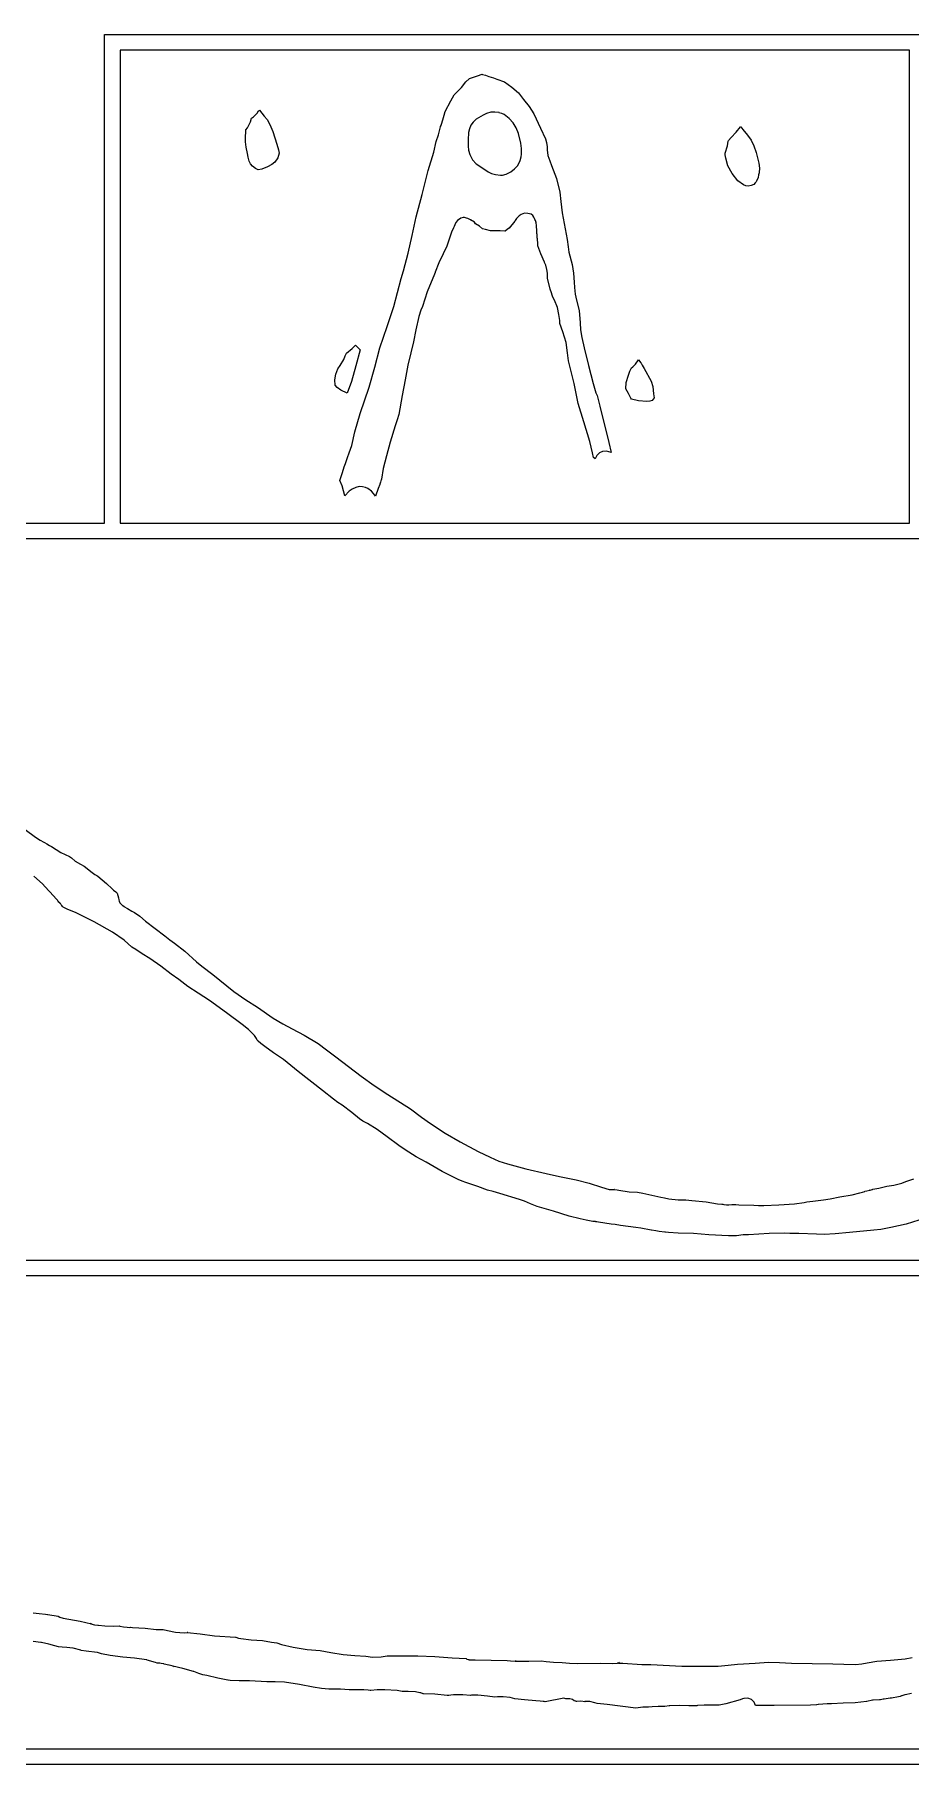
# Model space of a CAD drawing. Extents: x -2 to 804, y 122 to 569.
# Drawn here: x 223.8 to 450.3, y 121.8 to 568.9 of the extents above; entities that cross this region are included whole.
import ezdxf

# ---------------------------------------------------------------- set-up
doc = ezdxf.new("R2010")
doc.units = 0

msp = doc.modelspace()

# ---------------------------------------------------------------- linework, layer by layer
at = {"layer": '073'}
for p, q in [((241.934, 442.608), (241.934, 568.932)), ((241.934, 568.932), (450.014, 568.932)), ((450.014, 568.932), (658.096, 568.932)), ((450.01324, 564.93172), (245.934, 564.931)), ((245.934, 564.931), (245.934, 442.608)), ((450.014, 442.608), (450.01324, 564.93172)), ((-1.99988, 442.608), (241.934, 442.608)), ((241.934, 438.607), (1.99988, 438.607)), ((662.096, 438.607), (241.934, 438.607)), ((245.934, 442.608), (450.014, 442.608)), ((221.35527, 363.4348), (224.01867, 361.45919)), ((224.01867, 361.45919), (225.28629, 360.67837)), ((225.28629, 360.67837), (226.18185, 360.16265)), ((226.18185, 360.16265), (226.36375, 360.06805)), ((226.36375, 360.06805), (226.96681, 359.79365)), ((226.96681, 359.79365), (227.66807, 359.3291)), ((227.66807, 359.3291), (228.16622, 359.06089)), ((228.16622, 359.06089), (230.59295, 357.52197)), ((230.59295, 357.52197), (232.88739, 356.49256)), ((232.88739, 356.49256), (233.37314, 356.14169)), ((233.37314, 356.14169), (234.35138, 355.3164)), ((234.35138, 355.3164), (235.665834, 354.479613)), ((235.665834, 354.479613), (236.61584, 353.96351)), ((236.61584, 353.96351), (238.70718, 352.36776)), ((225.8504, 349.38516), (223.61795, 351.37419)), ((226.51805, 348.61311), (225.8504, 349.38516)), ((238.70718, 352.36776), (239.39602, 351.87476)), ((239.39602, 351.87476), (239.90453, 351.55126)), ((239.90453, 351.55126), (239.91353, 351.54726)), ((239.91353, 351.54726), (240.13522, 351.38036)), ((240.13522, 351.38036), (242.39037, 349.55514)), ((242.39037, 349.55514), (243.8461, 348.15573)), ((228.73962, 346.32023), (226.51805, 348.61311)), ((230.04962, 344.74202), (228.73962, 346.32023)), ((229.945928, 344.817221), (229.851486, 344.899295)), ((229.851486, 344.899295), (229.91111, 344.84796)), ((229.91111, 344.84796), (230.120664, 344.648159)), ((230.32402, 344.46609), (229.945928, 344.817221)), ((230.120664, 344.648159), (230.04962, 344.74202)), ((230.32702, 344.46309), (230.32402, 344.46609)), ((230.472091, 344.314071), (230.32702, 344.46309)), ((230.45459, 344.33178), (230.43399, 344.34578)), ((230.43399, 344.34578), (230.472091, 344.314071)), ((230.48299, 344.30528), (230.45459, 344.33178)), ((230.57189, 344.1828), (230.48299, 344.30528)), ((243.8461, 348.15573), (244.23779, 347.81622)), ((244.23779, 347.81622), (244.79178, 347.33616)), ((244.79178, 347.33616), (245.14835, 347.01059)), ((245.14835, 347.01059), (245.53332, 345.81221)), ((245.53332, 345.81221), (245.57162, 345.28771)), ((245.57162, 345.28771), (245.67032, 344.95904)), ((245.67032, 344.95904), (245.8827, 344.53375)), ((245.8827, 344.53375), (246.09252, 344.24694)), ((230.57489, 344.1778), (230.57189, 344.1828)), ((230.72115, 343.97624), (230.57489, 344.1778)), ((230.8586, 343.80625), (230.72115, 343.97624)), ((231.03328, 343.58093), (230.8586, 343.80625)), ((231.24772, 343.40162), (231.03328, 343.58093)), ((232.448566, 342.807862), (231.24772, 343.40162)), ((234.37311, 341.97949), (232.448566, 342.807862)), ((239.183174, 339.633024), (234.37311, 341.97949)), ((246.09252, 344.24694), (246.42843, 343.91415)), ((246.42843, 343.91415), (246.51113, 343.83505)), ((246.51113, 343.83505), (246.54883, 343.82365)), ((246.54883, 343.82365), (246.66873, 343.73325)), ((246.68263, 343.72665), (246.571, 343.81705)), ((246.571, 343.81705), (246.577, 343.81405)), ((246.577, 343.81405), (246.71239, 343.70657)), ((246.66873, 343.73325), (246.69563, 343.71635)), ((246.894724, 343.589519), (246.68263, 343.72665)), ((246.69563, 343.71635), (246.894724, 343.589519)), ((246.71239, 343.70657), (246.938731, 343.570401)), ((246.938731, 343.570401), (246.87156, 343.61667)), ((246.87156, 343.61667), (246.88056, 343.61067)), ((246.88056, 343.61067), (246.884, 343.61)), ((246.884, 343.61), (247.8493, 343.08755)), ((247.8493, 343.08755), (249.00273, 342.40387)), ((249.00273, 342.40387), (249.65956, 342.05607)), ((249.65956, 342.05607), (251.018674, 341.058471)), ((251.018674, 341.058471), (252.53843, 339.79937)), ((243.97202, 336.92034), (239.183174, 339.633024)), ((246.97184, 334.83882), (243.97202, 336.92034)), ((252.53843, 339.79937), (257.49627, 335.97842)), ((257.49627, 335.97842), (258.7484, 334.96813)), ((249.00169, 333.08545), (246.97184, 334.83882)), ((250.02489, 332.4431), (249.00169, 333.08545)), ((251.66147, 331.34188), (250.02489, 332.4431)), ((253.65772, 330.16107), (251.66147, 331.34188)), ((258.7484, 334.96813), (260.0124, 334.06122)), ((260.0124, 334.06122), (262.65772, 331.98745)), ((262.65772, 331.98745), (265.67767, 329.24187)), ((256.487771, 328.111562), (253.65772, 330.16107)), ((259.10339, 326.08382), (256.487771, 328.111562)), ((265.67767, 329.24187), (267.05073, 328.12618)), ((267.05073, 328.12618), (269.87071, 325.96869)), ((261.08673, 324.65753), (259.10339, 326.08382)), ((263.44679, 322.87006), (261.08673, 324.65753)), ((266.117985, 321.139459), (263.44679, 322.87006)), ((269.87071, 325.96869), (275.36702, 321.59119)), ((269.04076, 319.28216), (266.117985, 321.139459)), ((273.40434, 316.07459), (269.04076, 319.28216)), ((275.36702, 321.59119), (278.442904, 319.478084)), ((278.442904, 319.478084), (281.41264, 317.52373)), ((281.41264, 317.52373), (285.53021, 314.68565)), ((277.52811, 313.05205), (273.40434, 316.07459)), ((279.110494, 311.76023), (277.52811, 313.05205)), ((285.53021, 314.68565), (287.985735, 313.246863)), ((287.985735, 313.246863), (290.42965, 311.96748)), ((280.6845, 310.19175), (279.110494, 311.76023)), ((281.206716, 309.456535), (280.6845, 310.19175)), ((281.36975, 309.03938), (281.206716, 309.456535)), ((281.62658, 308.75723), (281.36975, 309.03938)), ((282.33971, 308.19343), (281.62658, 308.75723)), ((290.42965, 311.96748), (293.5225, 310.27974)), ((293.5225, 310.27974), (297.11193, 308.16307)), ((283.33343, 307.34438), (282.33971, 308.19343)), ((285.568515, 305.782233), (283.33343, 307.34438)), ((288.16156, 303.9999), (285.568515, 305.782233)), ((297.11193, 308.16307), (299.327575, 306.51524)), ((299.327575, 306.51524), (301.70909, 304.66923)), ((301.70909, 304.66923), (308.24949, 299.743229)), ((291.97788, 300.88276), (288.16156, 303.9999)), ((298.2235, 295.9983), (291.97788, 300.88276)), ((308.24949, 299.743229), (311.623543, 297.29892)), ((301.1034, 293.73127), (298.2235, 295.9983)), ((311.623543, 297.29892), (315.12889, 294.96128)), ((302.22894, 292.91683), (301.1034, 293.73127)), ((303.36942, 292.22283), (302.22894, 292.91683)), ((305.824298, 290.307595), (303.36942, 292.22283)), ((315.12889, 294.96128), (320.97143, 291.3026)), ((320.97143, 291.3026), (323.85912, 289.12392)), ((307.83582, 288.67265), (305.824298, 290.307595)), ((308.717946, 288.101875), (307.83582, 288.67265)), ((309.92354, 287.44533), (308.717946, 288.101875)), ((312.36318, 285.9126), (309.92354, 287.44533)), ((323.85912, 289.12392), (326.16853, 287.45683)), ((326.16853, 287.45683), (330.01249, 285.001463)), ((315.00695, 284.01195), (312.36318, 285.9126)), ((317.97525, 281.77024), (315.00695, 284.01195)), ((319.63974, 280.715), (317.97525, 281.77024)), ((330.01249, 285.001463), (333.8833, 282.77702)), ((333.8833, 282.77702), (338.49749, 280.26089)), ((322.5047, 278.86964), (319.63974, 280.715)), ((325.05388, 277.44854), (322.5047, 278.86964)), ((329.175221, 275.10495), (325.05388, 277.44854)), ((338.49749, 280.26089), (341.63891, 278.78708)), ((341.63891, 278.78708), (343.88477, 277.73494)), ((343.88477, 277.73494), (346.06552, 277.03732)), ((333.32678, 273.03175), (329.175221, 275.10495)), ((334.35151, 272.57802), (333.32678, 273.03175)), ((346.06552, 277.03732), (350.84092, 275.80277)), ((350.84092, 275.80277), (356.11089, 274.59768)), ((356.11089, 274.59768), (359.54531, 273.7848)), ((359.54531, 273.7848), (363.80552, 272.92025)), ((363.80552, 272.92025), (367.19961, 272.02315)), ((449.05166, 272.49688), (451.11718, 273.1945)), ((335.29359, 272.27055), (334.35151, 272.57802)), ((336.08681, 271.94551), (335.29359, 272.27055)), ((338.43395, 271.18742), (336.08681, 271.94551)), ((340.95111, 270.27533), (338.43395, 271.18742)), ((342.40063, 269.87329), (340.95111, 270.27533)), ((344.12248, 269.39786), (342.40063, 269.87329)), ((349.18266, 267.84344), (344.12248, 269.39786)), ((367.19961, 272.02315), (370.38133, 271.01287)), ((370.38133, 271.01287), (372.40446, 270.45063)), ((372.40446, 270.45063), (373.63385, 270.38653)), ((373.63385, 270.38653), (373.77562, 270.412222)), ((373.72251, 270.410118), (373.65655, 270.38653)), ((373.65655, 270.38653), (374.45549, 270.31313)), ((373.77562, 270.412222), (373.72251, 270.410118)), ((374.45549, 270.31313), (374.428679, 270.304245)), ((374.428679, 270.304245), (374.84358, 270.20875)), ((374.84358, 270.20875), (377.55812, 269.78602)), ((377.55812, 269.78602), (379.74405, 269.70072)), ((379.74405, 269.70072), (381.08194, 269.47852)), ((381.08194, 269.47852), (385.76228, 268.47962)), ((385.76228, 268.47962), (386.67592, 268.24707)), ((429.52646, 267.96559), (431.98263, 268.52939)), ((431.98263, 268.52939), (435.17676, 269.04202)), ((435.17676, 269.04202), (437.15595, 269.5779)), ((437.15595, 269.5779), (437.92284, 269.7598)), ((437.92284, 269.7598), (438.445412, 269.933946)), ((438.445412, 269.933946), (438.49283, 269.96962)), ((438.49283, 269.96962), (439.01684, 270.0709)), ((439.01684, 270.0709), (439.74754, 270.24814)), ((439.65714, 270.25514), (439.68504, 270.25914)), ((439.74754, 270.24814), (439.65714, 270.25514)), ((439.68504, 270.25914), (439.83283, 270.28604)), ((439.82583, 270.26854), (440.10489, 270.33674)), ((439.83283, 270.28604), (439.82583, 270.26854)), ((440.10489, 270.33674), (440.41858, 270.43906)), ((440.41858, 270.43906), (440.45168, 270.45416)), ((440.45168, 270.45416), (440.56537, 270.48096)), ((440.56537, 270.48096), (441.10073, 270.60966)), ((441.10073, 270.60966), (442.14615, 270.79259)), ((442.14615, 270.79259), (444.19563, 271.24476)), ((444.19563, 271.24476), (445.972886, 271.565826)), ((445.972886, 271.565826), (448.01142, 272.08553)), ((448.01142, 272.08553), (449.05166, 272.49688)), ((350.49679, 267.42021), (349.18266, 267.84344)), ((352.0414, 266.67864), (350.49679, 267.42021)), ((353.72243, 266.02237), (352.0414, 266.67864)), ((358.00433, 264.79504), (353.72243, 266.02237)), ((362.04182, 263.54859), (358.00433, 264.79504)), ((386.67592, 268.24707), (387.84587, 267.9794)), ((387.84587, 267.9794), (390.259364, 267.776751)), ((390.259364, 267.776751), (392.21202, 267.73548)), ((392.21202, 267.73548), (393.72925, 267.55358)), ((393.72925, 267.55358), (397.46389, 267.23629)), ((397.46389, 267.23629), (400.43166, 266.72779)), ((400.43166, 266.72779), (401.48277, 266.62494)), ((401.48277, 266.62494), (401.80678, 266.59444)), ((401.80678, 266.59444), (402.02332, 266.55364)), ((402.02332, 266.55364), (402.75349, 266.45286)), ((402.75349, 266.45286), (402.756, 266.453)), ((402.756, 266.453), (403.27845, 266.4215)), ((403.27845, 266.4215), (404.09442, 266.53828)), ((404.09442, 266.53828), (405.16257, 266.50518)), ((405.16257, 266.50518), (405.89999, 266.41478)), ((405.89999, 266.41478), (409.82068, 266.34658)), ((409.82068, 266.34658), (410.96945, 266.30418)), ((410.96945, 266.30418), (412.37608, 266.27008)), ((412.37608, 266.27008), (416.28334, 266.47524)), ((416.28334, 266.47524), (420.29444, 266.68815)), ((420.29444, 266.68815), (422.777, 267.0814)), ((422.777, 267.0814), (423.5046, 267.25039)), ((423.5046, 267.25039), (425.03267, 267.37649)), ((425.03267, 267.37649), (427.76894, 267.71135)), ((427.76894, 267.71135), (429.52646, 267.96559)), ((364.8406, 262.81221), (362.04182, 263.54859)), ((366.41106, 262.50217), (364.8406, 262.81221)), ((368.19337, 262.1771), (366.41106, 262.50217)), ((368.51481, 262.1358), (368.19337, 262.1771)), ((368.84864, 262.1178), (368.51481, 262.1358)), ((368.94634, 262.1017), (368.84864, 262.1178)), ((369.151, 262.066), (368.94634, 262.1017)), ((369.164, 262.066), (369.151, 262.066)), ((369.16416, 262.06288), (369.164, 262.066)), ((369.61684, 261.98378), (369.16416, 262.06288)), ((372.90606, 261.45411), (369.61684, 261.98378)), ((373.90083, 261.36371), (372.90606, 261.45411)), ((375.34829, 261.12858), (373.90083, 261.36371)), ((379.25451, 260.61751), (375.34829, 261.12858)), ((380.5924, 260.45162), (379.25451, 260.61751)), ((383.23101, 259.9333), (380.5924, 260.45162)), ((383.33952, 259.9182), (383.23101, 259.9333)), ((384.45108, 259.77815), (383.33952, 259.9182)), ((385.31563, 259.60091), (384.45108, 259.77815)), ((386.7755, 259.40454), (385.31563, 259.60091)), ((386.969873, 259.374765), (386.7755, 259.40454)), ((387.69119, 259.32604), (386.95996, 259.37664)), ((386.95996, 259.37664), (386.969873, 259.374765)), ((390.259, 259.109), (387.69119, 259.32604)), ((440.82454, 259.93183), (434.54123, 259.26572)), ((442.62082, 260.11733), (440.82454, 259.93183)), ((445.23824, 260.57829), (442.62082, 260.11733)), ((449.20905, 261.45215), (445.23824, 260.57829)), ((452.47966, 262.51152), (449.20905, 261.45215)), ((390.26175, 259.10943), (390.259, 259.109)), ((394.15816, 259.06913), (390.26175, 259.10943)), ((398.13982, 258.69551), (394.15816, 259.06913)), ((403.22169, 258.43662), (398.13982, 258.69551)), ((405.31044, 258.47022), (403.22169, 258.43662)), ((407.06227, 258.68313), (405.31044, 258.47022)), ((408.43892, 258.73893), (407.06227, 258.68313)), ((413.76471, 259.07069), (408.43892, 258.73893)), ((417.60633, 259.12339), (413.76471, 259.07069)), ((419.06878, 259.08519), (417.60633, 259.12339)), ((421.38542, 259.08019), (419.06878, 259.08519)), ((425.9495, 258.91586), (421.38542, 259.08019)), ((427.95557, 258.79185), (425.9495, 258.91586)), ((430.78124, 258.96497), (427.95557, 258.79185)), ((434.54123, 259.26572), (430.78124, 258.96497)), ((1.99988, 252.148), (800, 252.148)), ((800, 248.148), (1.99988, 248.149)), ((223.44767, 161.03401), (225.01607, 160.80043)), ((225.01607, 160.80043), (226.61709, 160.621331)), ((226.61709, 160.621331), (227.136462, 160.5697)), ((227.136462, 160.5697), (227.22676, 160.5653)), ((227.22676, 160.5653), (229.89535, 160.12813)), ((229.89535, 160.12813), (230.32529, 159.87027)), ((230.32529, 159.87027), (231.23117, 159.61187)), ((231.23117, 159.61187), (235.58957, 158.81244)), ((235.58957, 158.81244), (238.52737, 158.16805)), ((238.52737, 158.16805), (238.315309, 158.201472)), ((238.315309, 158.201472), (238.366752, 158.14557)), ((238.366752, 158.14557), (239.29011, 157.89365)), ((239.29011, 157.89365), (240.161014, 157.80096)), ((240.161014, 157.80096), (240.37791, 157.82545)), ((240.37791, 157.82545), (242.013846, 157.617276)), ((242.013846, 157.617276), (244.18439, 157.55155)), ((244.18439, 157.55155), (245.74966, 157.63885)), ((245.74966, 157.63885), (245.901202, 157.563284)), ((245.901202, 157.563284), (246.78164, 157.3939)), ((246.78164, 157.3939), (247.76248, 157.27917)), ((247.76248, 157.27917), (248.47611, 157.24347)), ((248.47611, 157.24347), (248.71384, 157.28067)), ((248.71384, 157.28067), (249.17014, 157.18867)), ((249.17014, 157.18867), (252.41438, 157.03725)), ((252.41438, 157.03725), (255.25089, 156.73031)), ((255.25089, 156.73031), (256.27462, 156.70291)), ((256.27462, 156.70291), (256.71025, 156.72191)), ((256.71025, 156.72191), (257.04976, 156.69971)), ((257.04976, 156.69971), (258.182115, 156.40115)), ((225.449, 153.37182), (223.45118, 153.57438)), ((225.5369, 153.36282), (225.449, 153.37182)), ((225.5793, 153.35142), (225.5369, 153.36282)), ((227.483709, 152.917335), (225.5793, 153.35142)), ((229.05196, 152.43519), (227.483709, 152.917335)), ((230.00644, 152.18302), (229.05196, 152.43519)), ((230.96502, 152.10752), (230.00644, 152.18302)), ((232.166655, 152.066389), (230.96502, 152.10752)), ((233.67753, 151.89358), (232.166655, 152.066389)), ((258.182115, 156.40115), (260.24492, 156.02015)), ((260.24492, 156.02015), (262.53055, 155.84135)), ((262.53055, 155.84135), (263.396009, 155.889839)), ((263.46089, 155.924675), (263.28244, 155.94366)), ((263.28244, 155.94366), (266.604417, 155.591461)), ((263.396009, 155.889839), (263.46089, 155.924675)), ((266.604417, 155.591461), (270.35697, 155.06929)), ((270.35697, 155.06929), (275.7716, 154.72515)), ((275.7716, 154.72515), (275.8667, 154.71715)), ((275.8667, 154.71715), (275.89, 154.70265)), ((275.89, 154.70265), (276.560236, 154.475354)), ((276.560236, 154.475354), (277.15296, 154.37708)), ((277.15296, 154.37708), (279.83549, 154.04997)), ((279.83549, 154.04997), (282.78622, 153.88977)), ((282.78622, 153.88977), (285.06256, 153.44588)), ((285.06256, 153.44588), (286.46506, 153.28414)), ((286.46506, 153.28414), (287.69548, 152.84591)), ((287.69548, 152.84591), (290.67617, 152.12349)), ((290.67617, 152.12349), (294.326912, 151.544555)), ((233.72043, 151.88958), (233.67753, 151.89358)), ((233.76793, 151.87658), (233.72043, 151.88958)), ((235.81483, 151.32831), (233.76793, 151.87658)), ((235.89283, 151.30771), (235.81483, 151.32831)), ((237.16407, 151.12891), (235.89283, 151.30771)), ((239.98045, 150.73203), (237.16407, 151.12891)), ((240.05845, 150.72123), (239.98045, 150.73203)), ((240.08995, 150.71123), (240.05845, 150.72123)), ((241.08989, 150.396), (240.08995, 150.71123)), ((243.33162, 149.98209), (241.08989, 150.396)), ((246.66217, 149.57331), (243.33162, 149.98209)), ((249.654248, 149.282524), (246.66217, 149.57331)), ((252.79409, 148.82142), (249.654248, 149.282524)), ((252.84009, 148.81542), (252.79409, 148.82142)), ((252.88509, 148.80192), (252.84009, 148.81542)), ((255.087, 148.15543), (252.88509, 148.80192)), ((255.55262, 148.01902), (255.087, 148.15543)), ((255.88025, 147.94922), (255.55262, 148.01902)), ((256.22752, 147.95222), (255.88025, 147.94922)), ((256.55618, 147.91662), (256.22752, 147.95222)), ((257.2595, 147.79518), (256.55618, 147.91662)), ((257.3401, 147.77508), (257.2595, 147.79518)), ((258.53692, 147.47483), (257.3401, 147.77508)), ((294.326912, 151.544555), (297.64422, 151.2238)), ((297.64422, 151.2238), (300.440157, 150.73728)), ((300.440157, 150.73728), (303.5803, 150.20267)), ((303.5803, 150.20267), (306.605687, 149.934971)), ((306.605687, 149.934971), (309.49519, 149.77945)), ((309.49519, 149.77945), (311.20413, 149.54018)), ((311.20413, 149.54018), (313.466934, 149.662999)), ((313.466934, 149.662999), (314.96719, 149.87866)), ((314.96719, 149.87866), (318.04246, 149.84406)), ((318.04246, 149.84406), (322.87732, 149.91226)), ((322.87732, 149.91226), (327.281351, 149.69124)), ((327.281351, 149.69124), (331.82663, 149.37068)), ((331.82663, 149.37068), (335.36543, 149.18878)), ((335.36543, 149.18878), (335.42023, 149.17978)), ((335.42023, 149.17978), (335.56906, 149.04593)), ((335.56906, 149.04593), (335.92924, 148.93536)), ((335.92924, 148.93536), (336.08013, 148.90646)), ((336.08013, 148.90646), (336.21398, 148.88956)), ((336.21398, 148.88956), (336.41914, 148.87556)), ((336.41914, 148.87556), (337.74049, 148.82336)), ((337.74049, 148.82336), (346.01752, 148.68694)), ((346.01752, 148.68694), (346.827437, 148.571987)), ((346.827437, 148.571987), (348.32125, 148.51951)), ((348.11662, 148.51551), (351.611507, 148.549865)), ((348.32125, 148.51951), (348.11662, 148.51551)), ((351.611507, 148.549865), (354.79321, 148.55221)), ((354.79321, 148.55221), (356.08924, 148.44575)), ((356.08924, 148.44575), (357.98837, 148.24887)), ((357.98837, 148.24887), (360.26211, 148.14706)), ((360.26211, 148.14706), (362.136959, 147.96525)), ((362.136959, 147.96525), (364.30682, 147.8675)), ((364.30682, 147.8675), (370.0915, 147.96981)), ((370.0915, 147.96981), (373.21274, 147.90421)), ((373.21274, 147.90421), (374.45609, 147.99571)), ((374.55529, 148.02111), (374.41575, 148.02411)), ((374.41575, 148.02411), (374.52066, 148.02411)), ((374.45609, 147.99571), (374.55529, 148.02111)), ((374.52066, 148.02411), (374.55836, 148.02411)), ((374.55836, 148.02411), (375.0286, 148.14505)), ((375.0286, 148.14505), (374.79865, 148.02101)), ((374.79865, 148.02101), (375.93914, 148.00591)), ((375.93914, 148.00591), (380.79828, 147.63383)), ((380.79828, 147.63383), (383.11288, 147.63083)), ((383.11288, 147.63083), (391.18163, 147.18745)), ((403.173149, 147.458092), (405.53372, 147.7414)), ((405.53372, 147.7414), (410.14895, 147.97654)), ((410.14895, 147.97654), (413.59938, 148.24318)), ((413.59938, 148.24318), (416.407096, 148.156861)), ((416.407096, 148.156861), (419.49979, 147.97188)), ((419.49979, 147.97188), (430.23149, 147.7998)), ((430.23149, 147.7998), (433.028792, 147.694429)), ((433.028792, 147.694429), (436.06938, 147.66441)), ((436.06938, 147.66441), (437.685614, 147.808172)), ((437.685614, 147.808172), (439.122966, 148.056646)), ((439.122966, 148.056646), (441.55019, 148.49176)), ((441.55019, 148.49176), (445.146661, 148.757145)), ((445.146661, 148.757145), (448.94663, 149.11496)), ((448.94663, 149.11496), (450.734169, 149.475181)), ((258.61392, 147.45523), (258.53692, 147.47483)), ((259.31673, 147.26817), (258.61392, 147.45523)), ((259.659503, 147.18387), (259.31673, 147.26817)), ((259.59473, 147.19307), (259.55703, 147.20307)), ((259.55703, 147.20307), (259.716187, 147.169311)), ((262.154794, 146.637053), (259.59473, 147.19307)), ((259.716187, 147.169311), (259.659503, 147.18387)), ((264.86416, 145.87687), (262.154794, 146.637053)), ((264.89726, 145.86887), (264.86416, 145.87687)), ((265.01611, 145.81977), (264.89726, 145.86887)), ((266.26256, 145.30558), (265.01611, 145.81977)), ((266.32506, 145.27908), (266.26256, 145.30558)), ((267.285655, 144.989054), (266.32506, 145.27908)), ((268.36835, 144.77783), (267.285655, 144.989054)), ((271.178745, 144.12863), (268.36835, 144.77783)), ((273.80884, 143.61872), (271.178745, 144.12863)), ((273.87494, 143.60732), (273.80884, 143.61872)), ((273.88844, 143.60232), (273.87494, 143.60732)), ((274.40676, 143.49173), (273.88844, 143.60232)), ((276.725979, 143.384993), (274.40676, 143.49173)), ((279.3439, 143.40703), (276.725979, 143.384993)), ((283.85063, 143.1683), (279.3439, 143.40703)), ((285.998533, 143.181781), (283.85063, 143.1683)), ((288.43019, 143.0897), (285.998533, 143.181781)), ((292.29543, 142.492721), (288.43019, 143.0897)), ((391.18163, 147.18745), (396.15188, 147.25405)), ((396.15188, 147.25405), (400.52472, 147.22205)), ((400.52472, 147.22205), (403.173149, 147.458092)), ((295.82716, 141.80761), (292.29543, 142.492721)), ((297.962585, 141.46783), (295.82716, 141.80761)), ((299.8698, 141.29395), (297.962585, 141.46783)), ((301.21979, 141.313461), (299.8698, 141.29395)), ((302.91301, 141.24745), (301.21979, 141.313461)), ((305.13202, 141.08931), (302.91301, 141.24745)), ((308.92558, 141.08931), (305.13202, 141.08931)), ((310.05006, 140.99731), (308.92558, 141.08931)), ((310.628133, 140.965585), (310.05006, 140.99731)), ((310.786904, 140.957598), (310.628133, 140.965585)), ((312.414909, 141.088408), (310.75337, 140.94871)), ((310.75337, 140.94871), (310.786904, 140.957598)), ((314.36969, 141.12183), (312.414909, 141.088408)), ((317.56226, 140.8996), (314.36969, 141.12183)), ((318.84694, 140.65415), (317.56226, 140.8996)), ((318.840389, 140.652413), (318.84694, 140.65415)), ((319.18336, 140.64715), (318.840389, 140.652413)), ((320.38538, 140.707648), (319.18336, 140.64715)), ((322.30668, 140.57325), (320.38538, 140.707648)), ((323.41669, 140.35362), (322.30668, 140.57325)), ((323.685214, 140.323425), (323.41669, 140.35362)), ((324.28124, 140.0916), (323.685214, 140.323425)), ((324.37834, 140.0763), (324.28124, 140.0916)), ((327.34614, 139.96414), (324.37834, 140.0763)), ((330.5356, 139.66029), (327.34614, 139.96414)), ((330.88597, 139.66329), (330.5356, 139.66029)), ((331.45183, 139.75109), (330.88597, 139.66329)), ((332.15927, 139.79499), (331.45183, 139.75109)), ((334.51891, 139.768284), (332.15927, 139.79499)), ((336.53214, 139.6627), (334.51891, 139.768284)), ((336.75487, 139.7149), (336.53214, 139.6627)), ((337.42717, 139.7418), (336.75487, 139.7149)), ((338.45037, 139.7294), (337.42717, 139.7418)), ((340.89267, 139.489043), (338.45037, 139.7294)), ((342.8439, 139.16923), (340.89267, 139.489043)), ((343.485799, 139.248234), (342.8439, 139.16923)), ((345.00705, 139.32012), (343.485799, 139.248234)), ((346.759036, 139.099461), (345.00705, 139.32012)), ((347.9857, 138.79352), (346.759036, 139.099461)), ((350.493731, 138.48074), (347.9857, 138.79352)), ((360.69293, 138.90577), (355.87049, 138.01177)), ((361.15595, 138.76829), (360.69293, 138.90577)), ((362.18225, 138.80189), (361.15595, 138.76829)), ((362.898174, 138.561116), (362.18225, 138.80189)), ((406.87926, 138.77426), (406.24106, 138.54068)), ((407.19811, 138.86626), (406.87926, 138.77426)), ((407.24671, 138.88236), (407.19811, 138.86626)), ((407.27411, 138.87836), (407.24671, 138.88236)), ((408.234231, 138.937998), (407.27411, 138.87836)), ((409.14066, 138.61584), (408.234231, 138.937998)), ((409.17576, 138.59734), (409.14066, 138.61584)), ((443.24024, 138.66277), (442.54208, 138.51447)), ((443.48879, 138.71547), (443.24024, 138.66277)), ((445.00085, 138.91288), (443.48879, 138.71547)), ((445.37703, 138.92288), (445.00085, 138.91288)), ((447.17125, 139.27633), (445.37703, 138.92288)), ((447.64565, 139.37453), (447.17125, 139.27633)), ((447.99754, 139.54249), (447.64565, 139.37453)), ((448.09424, 139.57089), (447.99754, 139.54249)), ((448.81459, 139.78173), (448.09424, 139.57089)), ((448.90659, 139.80863), (448.81459, 139.78173)), ((450.52716, 140.18587), (448.90659, 139.80863)), ((353.37917, 138.25247), (350.493731, 138.48074)), ((354.50468, 138.16157), (353.37917, 138.25247)), ((355.29843, 138.09387), (354.50468, 138.16157)), ((355.61159, 138.07327), (355.29843, 138.09387)), ((355.87049, 138.01177), (355.61159, 138.07327)), ((363.35996, 138.2443), (362.898174, 138.561116)), ((363.740376, 138.14262), (363.35996, 138.2443)), ((363.872705, 138.081825), (363.740376, 138.14262)), ((364.041809, 138.116299), (363.8271, 138.05825)), ((363.8271, 138.05825), (363.872705, 138.081825)), ((365.02445, 138.16162), (364.041809, 138.116299)), ((366.16597, 138.02414), (365.02445, 138.16162)), ((366.232402, 138.114001), (366.0569, 138.059713)), ((366.0569, 138.059713), (366.16597, 138.02414)), ((367.41914, 138.06854), (366.232402, 138.114001)), ((368.704336, 137.777189), (367.41914, 138.06854)), ((369.31979, 137.57814), (368.704336, 137.777189)), ((371.89998, 137.29339), (369.31979, 137.57814)), ((379.28664, 136.34307), (371.89998, 137.29339)), ((381.12528, 136.59008), (379.28664, 136.34307)), ((382.51124, 136.59308), (381.12528, 136.59008)), ((383.51581, 136.69798), (382.51124, 136.59308)), ((385.02375, 136.83337), (383.51581, 136.69798)), ((386.29912, 136.79877), (385.02375, 136.83337)), ((386.80556, 136.81997), (386.29912, 136.79877)), ((387.89384, 136.99671), (386.80556, 136.81997)), ((388.0401, 136.99671), (387.89384, 136.99671)), ((390.613752, 137.064471), (388.0401, 136.99671)), ((392.99947, 137.00171), (390.613752, 137.064471)), ((395.06086, 137.00471), (392.99947, 137.00171)), ((395.25827, 137.01171), (395.06086, 137.00471)), ((396.951127, 137.119296), (395.25827, 137.01171)), ((398.88904, 137.13728), (396.951127, 137.119296)), ((398.99913, 137.14128), (398.88904, 137.13728)), ((400.792783, 137.175328), (398.99913, 137.14128)), ((402.528385, 137.442869), (400.792783, 137.175328)), ((406.24106, 138.54068), (402.528385, 137.442869)), ((409.879065, 137.92124), (409.17576, 138.59734)), ((410.25528, 137.02122), (409.879065, 137.92124)), ((410.26028, 137.01422), (410.25528, 137.02122)), ((415.05791, 137.00722), (410.26028, 137.01422)), ((424.432, 137.17621), (415.05791, 137.00722)), ((425.97404, 137.23511), (424.432, 137.17621)), ((426.08308, 137.25361), (425.97404, 137.23511)), ((426.46135, 137.31821), (426.08308, 137.25361)), ((426.52855, 137.32961), (426.46135, 137.31821)), ((428.73046, 137.481), (426.52855, 137.32961)), ((429.85134, 137.5213), (428.73046, 137.481)), ((432.90749, 137.63034), (429.85134, 137.5213)), ((435.980887, 137.763009), (432.90749, 137.63034)), ((438.91072, 138.06907), (435.980887, 137.763009)), ((439.00222, 138.08807), (438.91072, 138.06907)), ((440.44605, 138.39967), (439.00222, 138.08807)), ((440.54475, 138.42087), (440.44605, 138.39967)), ((440.66723, 138.42587), (440.54475, 138.42087)), ((442.28833, 138.48787), (440.66723, 138.42587)), ((442.44438, 138.49387), (442.28833, 138.48787)), ((442.54208, 138.51447), (442.44438, 138.49387)), ((1.99988, 125.824), (800, 125.824)), ((804, 121.824), (-1.99988, 121.824))]:
    msp.add_line(p, q, dxfattribs=at)
at = {"layer": 'Layer 1'}
for p, q in [((332.30758, 553.40036), (334.15913, 555.2695)), ((334.15913, 555.2695), (335.34615, 556.73918)), ((335.34615, 556.73918), (336.14559, 557.52827)), ((336.14559, 557.52827), (336.22979, 557.61307)), ((336.22979, 557.61307), (338.83585, 558.43472)), ((338.83585, 558.43472), (339.45648, 558.71894)), ((339.45648, 558.71894), (339.457, 558.72)), ((339.457, 558.72), (339.458, 558.72)), ((339.458, 558.72), (339.63112, 558.6559)), ((339.63112, 558.6559), (340.37939, 558.45695)), ((340.37939, 558.45695), (341.30905, 558.13501)), ((341.30905, 558.13501), (342.46557, 557.77585)), ((342.46557, 557.77585), (343.36007, 557.45443)), ((343.36007, 557.45443), (345.35273, 556.75628)), ((345.35273, 556.75628), (347.20068, 555.37445)), ((347.20068, 555.37445), (348.95045, 553.87945)), ((329.978, 549.089), (331.43424, 551.79064)), ((331.43424, 551.79064), (332.30758, 553.40036)), ((348.95045, 553.87945), (350.25992, 552.18602)), ((350.25992, 552.18602), (351.683654, 550.33494)), ((351.683654, 550.33494), (352.86027, 548.49322)), ((278.887079, 544.833874), (279.68346, 546.41631)), ((279.68346, 546.41631), (279.9346, 547.30876)), ((279.9346, 547.30876), (280.43742, 547.67152)), ((280.43742, 547.67152), (281.344175, 548.630664)), ((281.344175, 548.630664), (281.75155, 549.21045)), ((281.75155, 549.21045), (282.01303, 549.37581)), ((282.01303, 549.37581), (282.013, 549.375)), ((282.013, 549.375), (283.18347, 547.82523)), ((283.18347, 547.82523), (283.98394, 546.95758)), ((283.98394, 546.95758), (284.661421, 545.679276)), ((284.661421, 545.679276), (285.40245, 543.91591)), ((328.73716, 545.15857), (329.02553, 545.80298)), ((329.02553, 545.80298), (329.37176, 546.92177)), ((329.37176, 546.92177), (329.69577, 548.13824)), ((329.69577, 548.13824), (329.97792, 549.08857)), ((329.97792, 549.08857), (329.978, 549.089)), ((336.65403, 545.48718), (336.246532, 544.547849)), ((337.258414, 546.340345), (336.65403, 545.48718)), ((338.003947, 547.040067), (337.258414, 546.340345)), ((339.79233, 548.12113), (338.003947, 547.040067)), ((340.702781, 548.573746), (339.79233, 548.12113)), ((341.79996, 548.85906), (340.702781, 548.573746)), ((342.3741, 548.89166), (341.79996, 548.85906)), ((342.83636, 548.86639), (342.37386, 548.89169)), ((342.37386, 548.89169), (342.3741, 548.89166)), ((343.93964, 548.75477), (342.83636, 548.86639)), ((343.85384, 548.67417), (343.93964, 548.75477)), ((344.597789, 548.569302), (343.85384, 548.67417)), ((345.27288, 548.23957), (344.597789, 548.569302)), ((346.565068, 547.202556), (345.27288, 548.23957)), ((347.5978, 546.13789), (346.565068, 547.202556)), ((348.368876, 544.830822), (347.5978, 546.13789)), ((352.86027, 548.49322), (354.62813, 544.74874)), ((278.33219, 541.21447), (278.39109, 541.9984)), ((278.502196, 539.876161), (278.33219, 541.21447)), ((278.391, 541.999), (278.4794, 544.31514)), ((278.39109, 541.9984), (278.391, 541.999)), ((278.4794, 544.31514), (278.887079, 544.833874)), ((285.40245, 543.91591), (286.47835, 540.63187)), ((327.0396, 538.54399), (327.69073, 541.32057)), ((327.69073, 541.32057), (328.23694, 543.01555)), ((328.23694, 543.01555), (328.58473, 544.4134)), ((328.58473, 544.4134), (328.87048, 545.42523)), ((328.82995, 545.357694), (328.73716, 545.15857)), ((328.87048, 545.42523), (328.82995, 545.357694)), ((335.93005, 541.7055), (335.89572, 540.133167)), ((336.030372, 543.608887), (335.93005, 541.7055)), ((336.246532, 544.547849), (336.030372, 543.608887)), ((348.90521, 543.34323), (348.368876, 544.830822)), ((349.549936, 540.887362), (348.90521, 543.34323)), ((354.62813, 544.74874), (355.91385, 541.97372)), ((355.91385, 541.97372), (356.20883, 541.013556)), ((356.20883, 541.013556), (356.35258, 539.92113)), ((402.97308, 540.16696), (403.19115, 541.35242)), ((403.18815, 541.36272), (403.26465, 541.53067)), ((403.19115, 541.35242), (403.18815, 541.36272)), ((403.26465, 541.53067), (403.903218, 542.310729)), ((403.903218, 542.310729), (405.24593, 543.73209)), ((405.24593, 543.73209), (406.31255, 545.07567)), ((406.31255, 545.07567), (406.37975, 545.11027)), ((406.37975, 545.11027), (406.381, 545.11)), ((406.381, 545.11), (406.89982, 544.42219)), ((406.89982, 544.42219), (406.899, 544.422)), ((406.899, 544.422), (408.185929, 542.908941)), ((408.185929, 542.908941), (409.12212, 541.65317)), ((409.12212, 541.65317), (409.791943, 540.218138)), ((278.84585, 538.18365), (278.502196, 539.876161)), ((279.01794, 537.24417), (278.84585, 538.18365)), ((279.311873, 536.229635), (279.01794, 537.24417)), ((286.68897, 537.063145), (285.94971, 535.93035)), ((286.47835, 540.63187), (286.89536, 539.1138)), ((287.03802, 538.26974), (286.68897, 537.063145)), ((286.89536, 539.1138), (287.03802, 538.26974)), ((325.58026, 533.79389), (327.0396, 538.54399)), ((335.89572, 540.133167), (336.002469, 539.096006)), ((336.002469, 539.096006), (336.32486, 537.92743)), ((336.32486, 537.92743), (337.067061, 536.546095)), ((337.067061, 536.546095), (337.973331, 535.561432)), ((349.3858, 536.36174), (349.637925, 537.340304)), ((349.725407, 539.48905), (349.549936, 540.887362)), ((349.637925, 537.340304), (349.70465, 537.99627)), ((349.70465, 537.99627), (349.725407, 539.48905)), ((356.35258, 539.92113), (356.37638, 539.16666)), ((356.37638, 539.16666), (356.52418, 537.71455)), ((356.52418, 537.71455), (357.00426, 536.28001)), ((402.34063, 537.86477), (402.36073, 538.31694)), ((402.57679, 536.99816), (402.34063, 537.86477)), ((402.36073, 538.31694), (402.97308, 540.16696)), ((403.0491, 535.0236), (402.57679, 536.99816)), ((409.791943, 540.218138), (410.37061, 538.48903)), ((410.37061, 538.48903), (411.057243, 535.730895)), ((279.655509, 535.495682), (279.311873, 536.229635)), ((280.150875, 534.906431), (279.655509, 535.495682)), ((280.9, 534.326), (280.150875, 534.906431)), ((280.90068, 534.32555), (280.9, 534.326)), ((281.62106, 533.9943), (280.90068, 534.32555)), ((282.574494, 534.131301), (281.62106, 533.9943)), ((284.024, 534.725), (282.574494, 534.131301)), ((285.197445, 535.370928), (284.0232, 534.72473)), ((284.0232, 534.72473), (284.024, 534.725)), ((285.94971, 535.93035), (285.197445, 535.370928)), ((324.07338, 527.57722), (325.58026, 533.79389)), ((337.973331, 535.561432), (339.68226, 534.36641)), ((339.68226, 534.36641), (339.682, 534.366)), ((339.682, 534.366), (341.086233, 533.48877)), ((341.086233, 533.48877), (341.970391, 533.070762)), ((341.970391, 533.070762), (343.0012, 532.74129)), ((343.0012, 532.74129), (344.24453, 532.62089)), ((344.24453, 532.62089), (344.81851, 532.610395)), ((344.81851, 532.610395), (345.74625, 532.83276)), ((345.74625, 532.83276), (346.931099, 533.42739)), ((346.931099, 533.42739), (347.89082, 534.20787)), ((347.89082, 534.20787), (348.729589, 535.137599)), ((348.729589, 535.137599), (349.3858, 536.36174)), ((357.00426, 536.28001), (357.44969, 535.09404)), ((357.44969, 535.09404), (357.449, 535.094)), ((357.449, 535.094), (358.73059, 531.76035)), ((404.19097, 533.000746), (403.0491, 535.0236)), ((405.64688, 531.12565), (404.19097, 533.000746)), ((411.00881, 532.64236), (410.87757, 531.99743)), ((411.145091, 533.188526), (411.00881, 532.64236)), ((411.057243, 535.730895), (411.207559, 534.449861)), ((411.17986, 533.26196), (411.145091, 533.188526)), ((411.207559, 534.449861), (411.17986, 533.26196)), ((358.73059, 531.76035), (359.65147, 528.20553)), ((359.65147, 528.20553), (359.908378, 525.768156)), ((407.073499, 530.066587), (405.64688, 531.12565)), ((407.694305, 529.809062), (407.073499, 530.066587)), ((408.30874, 529.7216), (407.694305, 529.809062)), ((409.12005, 529.9526), (408.30874, 529.7216)), ((409.75153, 530.22596), (409.12005, 529.9526)), ((410.09467, 530.57478), (409.75153, 530.22596)), ((410.35304, 530.83575), (410.09467, 530.57478)), ((410.46414, 531.08793), (410.35304, 530.83575)), ((410.87757, 531.99743), (410.46414, 531.08793)), ((322.51999, 521.87007), (324.07338, 527.57722)), ((359.908378, 525.768156), (360.19767, 522.87407)), ((321.48386, 517.04505), (322.51999, 521.87007)), ((332.105356, 518.949279), (331.61605, 517.85232)), ((332.34522, 519.32923), (332.105356, 518.949279)), ((332.447, 519.8), (332.34522, 519.32923)), ((332.44712, 519.80291), (332.447, 519.802)), ((332.447, 519.802), (332.447, 519.802)), ((332.447, 519.802), (332.447, 519.801)), ((332.447, 519.801), (332.447, 519.801)), ((332.447, 519.801), (332.447, 519.8)), ((332.71396, 520.405996), (332.44712, 519.80291)), ((333.132799, 520.914729), (332.71396, 520.405996)), ((334.03618, 521.5103), (333.132799, 520.914729)), ((334.623758, 521.6323), (334.03618, 521.5103)), ((334.96997, 521.6214), (334.623758, 521.6323)), ((335.52343, 521.51391), (334.96997, 521.6214)), ((335.84744, 521.39041), (335.52343, 521.51391)), ((336.18282, 521.22969), (335.84744, 521.39041)), ((336.509093, 521.06213), (336.18282, 521.22969)), ((336.591718, 521.018488), (336.509093, 521.06213)), ((337.536719, 520.40761), (336.52905, 521.04883)), ((336.52905, 521.04883), (336.591718, 521.018488)), ((337.85144, 520.03183), (337.536719, 520.40761)), ((338.86482, 519.43704), (337.85144, 520.03183)), ((339.59811, 518.72855), (338.86482, 519.43704)), ((340.442, 518.58283), (339.59811, 518.72855)), ((346.575668, 518.992578), (345.99097, 518.58746)), ((348.01513, 520.75167), (346.48241, 518.86548)), ((346.48241, 518.86548), (346.575668, 518.992578)), ((348.10863, 520.88654), (348.01513, 520.75167)), ((348.44505, 521.37954), (348.10863, 520.88654)), ((349.09823, 522.08544), (348.44505, 521.37954)), ((349.624631, 522.469313), (349.09823, 522.08544)), ((350.50642, 522.75465), (349.624631, 522.469313)), ((351.3353, 522.71955), (350.50642, 522.75465)), ((352.183415, 522.479986), (351.3353, 522.71955)), ((352.610705, 522.200766), (352.183415, 522.479986)), ((352.86494, 521.75423), (352.610705, 522.200766)), ((353.06128, 521.43436), (352.86494, 521.75423)), ((353.18273, 521.16977), (353.06128, 521.43436)), ((353.3047, 520.84628), (353.18273, 521.16977)), ((353.3925, 520.59048), (353.3047, 520.84628)), ((353.4225, 520.50058), (353.3925, 520.59048)), ((353.4876, 520.26911), (353.421603, 520.538339)), ((353.421603, 520.538339), (353.4344, 520.46238)), ((353.4344, 520.46238), (353.4225, 520.50058)), ((353.4985, 520.22051), (353.4876, 520.26911)), ((353.5688, 519.71614), (353.4985, 520.22051)), ((353.6102, 519.25519), (353.5688, 519.71614)), ((353.667, 518.42578), (353.6102, 519.25519)), ((360.19767, 522.87407), (360.198, 522.873)), ((360.198, 522.873), (361.48994, 515.98091)), ((320.409063, 512.468036), (321.48386, 517.04505)), ((330.43937, 514.26959), (329.447617, 512.275811)), ((331.61605, 517.85232), (330.43937, 514.26959)), ((341.71737, 518.22626), (340.442, 518.58283)), ((344.16114, 518.19316), (341.71737, 518.22626)), ((345.39002, 518.14876), (344.16114, 518.19316)), ((345.47212, 518.14976), (345.39002, 518.14876)), ((345.99097, 518.58746), (345.47212, 518.14976)), ((353.7089, 517.54625), (353.667, 518.42578)), ((353.771694, 517.282537), (353.7089, 517.54625)), ((353.804, 516.44503), (353.771694, 517.282537)), ((353.79, 516.38043), (353.804, 516.44503)), ((353.8608, 516.13393), (353.79, 516.38043)), ((353.8934, 515.86418), (353.8608, 516.13393)), ((353.927, 515.134), (353.8934, 515.86418)), ((353.92367, 514.3522), (353.92767, 515.13252)), ((354.7112, 512.23915), (353.92367, 514.3522)), ((353.92767, 515.13252), (353.927, 515.134)), ((361.48994, 515.98091), (361.79378, 514.09886)), ((319.19304, 507.88953), (320.409063, 512.468036)), ((328.33771, 509.9143), (327.40495, 507.55734)), ((329.447617, 512.275811), (328.33771, 509.9143)), ((355.61864, 510.13696), (354.7112, 512.23915)), ((355.69329, 510.063107), (355.61864, 510.13696)), ((356.00104, 509.3308), (355.69329, 510.063107)), ((361.79378, 514.09886), (361.98756, 512.68189)), ((361.98756, 512.68189), (362.78338, 509.50689)), ((316.67691, 498.6689), (318.58223, 505.88862)), ((318.58223, 505.88862), (319.19304, 507.88953)), ((327.19043, 506.97601), (325.35076, 502.48119)), ((327.32635, 507.30209), (327.19043, 506.97601)), ((327.35015, 507.39559), (327.32635, 507.30209)), ((327.40495, 507.55734), (327.35015, 507.39559)), ((356.289035, 508.206699), (356.00104, 509.3308)), ((356.401161, 507.27125), (356.289035, 508.206699)), ((356.46925, 505.99509), (356.401161, 507.27125)), ((357.16068, 503.17511), (356.46925, 505.99509)), ((362.78338, 509.50689), (363.144449, 507.286774)), ((363.144449, 507.286774), (363.3508, 504.92733)), ((325.35076, 502.48119), (324.08468, 498.61269)), ((357.43352, 502.20514), (357.16068, 503.17511)), ((357.638169, 501.56181), (357.43352, 502.20514)), ((357.695947, 501.380284), (357.638169, 501.56181)), ((358.24122, 500.29776), (357.67019, 501.42431)), ((357.67019, 501.42431), (357.695947, 501.380284)), ((363.3508, 504.92733), (363.3952, 503.52276)), ((363.3952, 503.52276), (363.395, 503.522)), ((363.395, 503.522), (363.632578, 501.825049)), ((363.632578, 501.825049), (363.970037, 500.281164)), ((315.0207, 493.51521), (316.67691, 498.6689)), ((323.6909, 497.67839), (323.13591, 496.09399)), ((324.08468, 498.61269), (323.6909, 497.67839)), ((359.00242, 498.35783), (358.24122, 500.29776)), ((359.400415, 496.612088), (359.00242, 498.35783)), ((359.58739, 495.04744), (359.400415, 496.612088)), ((363.970037, 500.281164), (364.59753, 497.58128)), ((364.59753, 497.58128), (364.860999, 494.428145)), ((313.08231, 487.93881), (315.0207, 493.51521)), ((322.353725, 492.61802), (321.80887, 489.50679)), ((323.13591, 496.09399), (322.353725, 492.61802)), ((359.64009, 494.29193), (359.58739, 495.04744)), ((360.376571, 492.122241), (359.64009, 494.29193)), ((361.25754, 489.31446), (360.376571, 492.122241)), ((364.860999, 494.428145), (364.99838, 492.622772)), ((364.99838, 492.622772), (365.29, 490.68041)), ((304.50919, 486.58813), (305.92408, 487.77152)), ((305.92408, 487.77152), (306.80104, 488.67999)), ((306.801, 488.68), (307.95336, 487.5333)), ((306.80104, 488.67999), (306.801, 488.68)), ((307.99266, 487.478), (306.897293, 483.305104)), ((307.95336, 487.5333), (307.99266, 487.478)), ((311.765368, 482.968371), (313.08231, 487.93881)), ((321.80887, 489.50679), (321.070438, 486.667866)), ((361.638237, 486.645214), (361.25754, 489.31446)), ((365.29, 490.68041), (365.92251, 487.99323)), ((365.92251, 487.99323), (367.012154, 483.377645)), ((302.22251, 482.50983), (302.834388, 483.379633)), ((302.834388, 483.379633), (303.76815, 484.9381)), ((303.76815, 484.9381), (304.12936, 485.91014)), ((304.12936, 485.91014), (304.50919, 486.58813)), ((306.897293, 483.305104), (305.73699, 479.3002)), ((310.30366, 477.81851), (311.765368, 482.968371)), ((320.301, 483.508), (319.65608, 479.73717)), ((321.070438, 486.667866), (320.30043, 483.50819)), ((320.30043, 483.50819), (320.301, 483.508)), ((361.85182, 484.58658), (361.638237, 486.645214)), ((362.542142, 481.84607), (361.85182, 484.58658)), ((367.012154, 483.377645), (368.25362, 478.72972)), ((378.18218, 482.77758), (378.51497, 483.01736)), ((378.51497, 483.01736), (379.19815, 483.75426)), ((379.19815, 483.75426), (379.96708, 484.86996)), ((379.967, 484.87), (380.57938, 484.084)), ((379.96708, 484.86996), (379.967, 484.87)), ((380.57938, 484.084), (380.63678, 483.9822)), ((380.63678, 483.9822), (380.9184, 483.46647)), ((380.9184, 483.46647), (381.39383, 482.59365)), ((301.46802, 479.7224), (301.687934, 481.149093)), ((301.54602, 478.36021), (301.46802, 479.7224)), ((301.687934, 481.149093), (302.22251, 482.50983)), ((305.73699, 479.3002), (304.67038, 476.26318)), ((319.65608, 479.73717), (318.83701, 475.62011)), ((363.337, 478.789), (362.542142, 481.84607)), ((363.3366, 478.7886), (363.337, 478.789)), ((364.38255, 473.61166), (363.3366, 478.7886)), ((368.25362, 478.72972), (368.96728, 476.36862)), ((376.72544, 477.41305), (376.814549, 478.974546)), ((376.814549, 478.974546), (377.35173, 480.94462)), ((377.35173, 480.94462), (377.683946, 481.966003)), ((377.683946, 481.966003), (377.95689, 482.49594)), ((377.95689, 482.49594), (378.18218, 482.77758)), ((381.39383, 482.59365), (383.20768, 479.39126)), ((383.20768, 479.39126), (383.643635, 477.968147)), ((302.04055, 477.747393), (301.54602, 478.36021)), ((303.03173, 477.06313), (302.04055, 477.747393)), ((304.67038, 476.26318), (303.03173, 477.06313)), ((307.96324, 471.02202), (310.30366, 477.81851)), ((318.83701, 475.62011), (318.00397, 470.73049)), ((368.96728, 476.36862), (369.24118, 475.62861)), ((369.24118, 475.62861), (369.99873, 472.91405)), ((377.41531, 476.13302), (376.72544, 477.41305)), ((378.01991, 474.94756), (377.41531, 476.13302)), ((378.19615, 474.69642), (378.01991, 474.94756)), ((379.9547, 474.30523), (378.19615, 474.69642)), ((382.135532, 474.127932), (379.9547, 474.30523)), ((382.927763, 474.192243), (382.135532, 474.127932)), ((383.49813, 474.37503), (382.927763, 474.192243)), ((383.97768, 475.04114), (383.49813, 474.37503)), ((383.643635, 477.968147), (383.88258, 476.10774)), ((383.88258, 476.10774), (383.97768, 475.04114)), ((306.6367, 466.23007), (307.96324, 471.02202)), ((318.00397, 470.73049), (317.604351, 469.318355)), ((365.831153, 468.836053), (364.38255, 473.61166)), ((369.99873, 472.91405), (372.32883, 463.47535)), ((305.84967, 462.6954), (306.6367, 466.23007)), ((317.06398, 467.82834), (315.77517, 463.595)), ((317.604351, 469.318355), (317.06398, 467.82834)), ((367.40769, 463.73112), (365.831153, 468.836053)), ((304.76552, 459.62582), (305.17118, 460.84745)), ((305.17118, 460.84745), (305.84967, 462.6954)), ((315.77517, 463.595), (314.83157, 460.01899)), ((368.08671, 460.82794), (367.40769, 463.73112)), ((368.33423, 459.59546), (368.08671, 460.82794)), ((369.898655, 460.831188), (369.20604, 460.16443)), ((370.66588, 461.18866), (369.898655, 460.831188)), ((371.67719, 461.25326), (370.66588, 461.18866)), ((372.31127, 461.11115), (371.67719, 461.25326)), ((372.87507, 460.89308), (372.31127, 461.11115)), ((372.32883, 463.47535), (372.87507, 460.89308)), ((303.46999, 455.77076), (303.88959, 457.24767)), ((303.88959, 457.24767), (304.17227, 458.09516)), ((304.17227, 458.09516), (304.76552, 459.62582)), ((313.93284, 456.74222), (313.48326, 454.01888)), ((314.831, 460.018), (313.93284, 456.74222)), ((314.83157, 460.01899), (314.831, 460.018)), ((368.70734, 459.33087), (368.33423, 459.59546)), ((368.76834, 459.28077), (368.70734, 459.33087)), ((369.20604, 460.16443), (368.76834, 459.28077)), ((302.72429, 453.68355), (303.07311, 454.72845)), ((303.35886, 452.26658), (302.72429, 453.68355)), ((303.07311, 454.72845), (303.46999, 455.77076)), ((304.04617, 449.69206), (303.35886, 452.26658)), ((306.85167, 451.89968), (305.945554, 451.465275)), ((307.701145, 452.084146), (306.85167, 451.89968)), ((308.561999, 452.063496), (307.701145, 452.084146)), ((309.358725, 451.882775), (308.561999, 452.063496)), ((310.01582, 451.58703), (309.358725, 451.882775)), ((310.902904, 450.90404), (310.01582, 451.58703)), ((312.69319, 451.64543), (311.96249, 449.60266)), ((313.0544, 452.66397), (312.69319, 451.64543)), ((313.15518, 452.95233), (313.0544, 452.66397)), ((313.35046, 453.60598), (313.14168, 452.89233)), ((313.14168, 452.89233), (313.194221, 453.094751)), ((313.194221, 453.094751), (313.15518, 452.95233)), ((313.42226, 453.75223), (313.35046, 453.60598)), ((313.48326, 454.01888), (313.42226, 453.75223)), ((305.192461, 450.922931), (304.04617, 449.69206)), ((305.945554, 451.465275), (305.192461, 450.922931)), ((311.43796, 450.31528), (310.902904, 450.90404)), ((311.96249, 449.60266), (311.43796, 450.31528))]:
    msp.add_line(p, q, dxfattribs=at)

doc.saveas('drawing.dxf')
